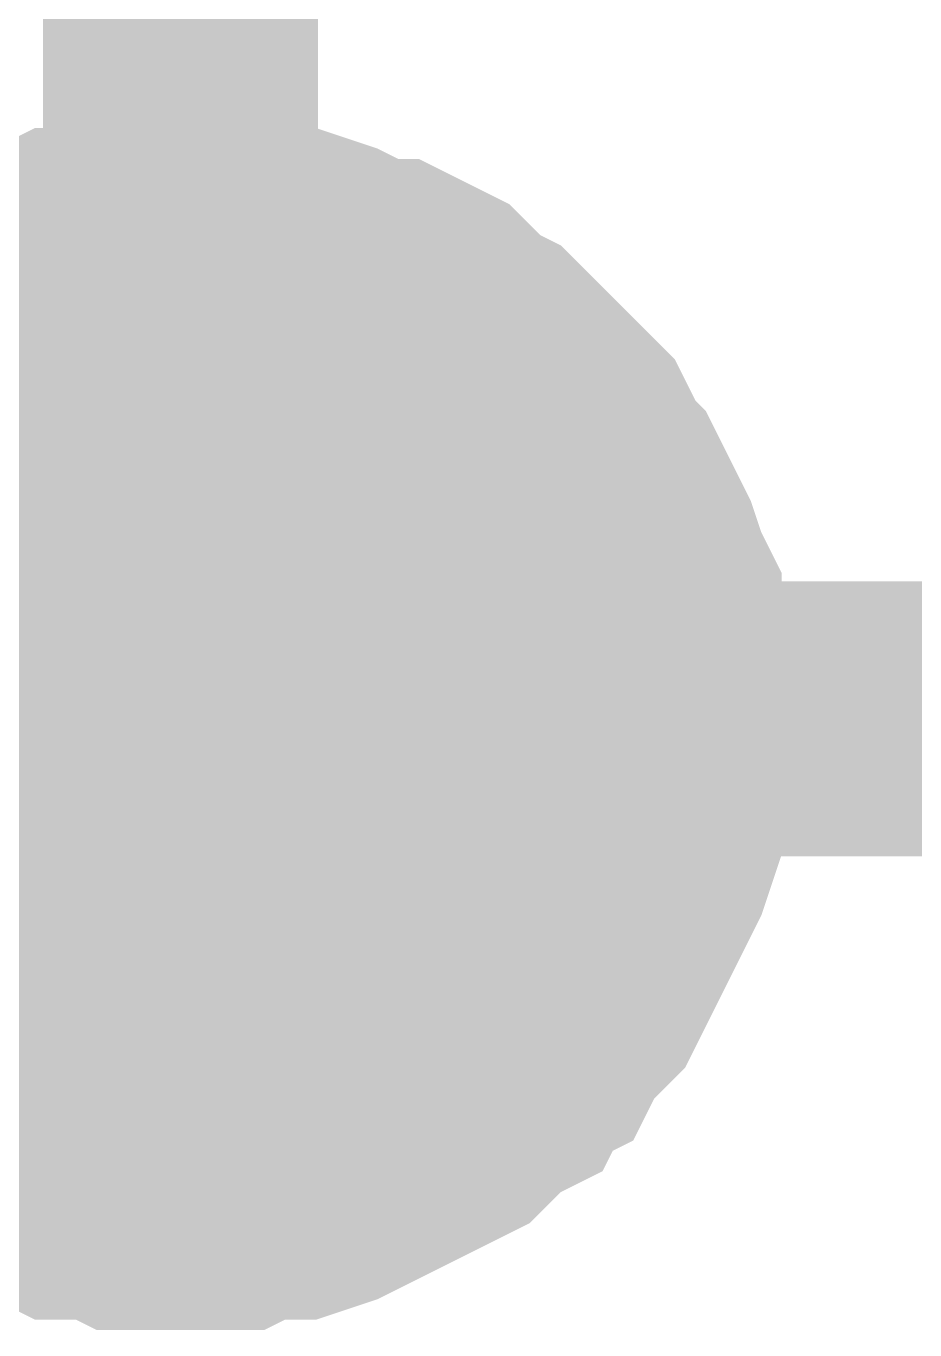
# Model space of a CAD drawing. Header units: inches. Extents: x 0 to 22.3, y 0 to 15.7.
# Drawn here: x 3.9934 to 4.0315, y 10.9735 to 11.0295 of the extents above; entities that cross this region are included whole.
import ezdxf

# ---------------------------------------------------------------- set-up
doc = ezdxf.new("R2010")
doc.units = ezdxf.units.IN
doc.header["$MEASUREMENT"] = 0
doc.layers.add('Sheet', color=255, linetype='Continuous')

msp = doc.modelspace()

# ---------------------------------------------------------------- linework, layer by layer
at = {"layer": 'Sheet'}
for points in [[(3.230423, 10.999724, 0.0118, 0.0118, 0), (4.000014, 10.999724, 0.0118, 0.0118, 0), (4.000014, 11.099617, 0.0118, 0.0118, 0)], [(3.987195, 11.015194, 0.0118, 0.0118, 0), (3.988079, 11.015636, 0.0118, 0.0118, 0), (3.988963, 11.016078, 0.0118, 0.0118, 0), (3.989847, 11.016962, 0.0118, 0.0118, 0), (3.990289, 11.017404, 0.0118, 0.0118, 0), (3.991173, 11.017846, 0.0118, 0.0118, 0), (3.992057, 11.017846, 0.0118, 0.0118, 0), (3.992941, 11.018288, 0.0118, 0.0118, 0), (3.994267, 11.01873, 0.0118, 0.0118, 0), (3.995151, 11.019172, 0.0118, 0.0118, 0), (3.996036, 11.019172, 0.0118, 0.0118, 0), (3.99692, 11.019172, 0.0118, 0.0118, 0), (3.997804, 11.019614, 0.0118, 0.0118, 0), (3.99913, 11.019614, 0.0118, 0.0118, 0), (4.000014, 11.019614, 0.0118, 0.0118, 0)], [(3.987195, 11.015194, 0.0118, 0.0118, 0), (3.988079, 11.015636, 0.0118, 0.0118, 0), (3.988963, 11.016078, 0.0118, 0.0118, 0), (3.989847, 11.016962, 0.0118, 0.0118, 0), (3.990289, 11.017404, 0.0118, 0.0118, 0), (3.991173, 11.017846, 0.0118, 0.0118, 0), (3.992057, 11.017846, 0.0118, 0.0118, 0), (3.992941, 11.018288, 0.0118, 0.0118, 0), (3.994267, 11.01873, 0.0118, 0.0118, 0), (3.995151, 11.019172, 0.0118, 0.0118, 0), (3.996036, 11.019172, 0.0118, 0.0118, 0), (3.99692, 11.019172, 0.0118, 0.0118, 0), (3.997804, 11.019614, 0.0118, 0.0118, 0), (3.99913, 11.019614, 0.0118, 0.0118, 0), (4.000014, 11.019614, 0.0118, 0.0118, 0)], [(3.987195, 11.015194, 0.0118, 0.0118, 0), (3.988079, 11.015636, 0.0118, 0.0118, 0), (3.988963, 11.016078, 0.0118, 0.0118, 0), (3.989847, 11.016962, 0.0118, 0.0118, 0), (3.990289, 11.017404, 0.0118, 0.0118, 0), (3.991173, 11.017846, 0.0118, 0.0118, 0), (3.992057, 11.017846, 0.0118, 0.0118, 0), (3.992941, 11.018288, 0.0118, 0.0118, 0), (3.994267, 11.01873, 0.0118, 0.0118, 0), (3.995151, 11.019172, 0.0118, 0.0118, 0), (3.996036, 11.019172, 0.0118, 0.0118, 0), (3.99692, 11.019172, 0.0118, 0.0118, 0), (3.997804, 11.019614, 0.0118, 0.0118, 0), (3.99913, 11.019614, 0.0118, 0.0118, 0), (4.000014, 11.019614, 0.0118, 0.0118, 0)], [(3.987195, 11.015194, 0.0118, 0.0118, 0), (3.988079, 11.015636, 0.0118, 0.0118, 0), (3.988963, 11.016078, 0.0118, 0.0118, 0), (3.989847, 11.016962, 0.0118, 0.0118, 0), (3.990289, 11.017404, 0.0118, 0.0118, 0), (3.991173, 11.017846, 0.0118, 0.0118, 0), (3.992057, 11.017846, 0.0118, 0.0118, 0), (3.992941, 11.018288, 0.0118, 0.0118, 0), (3.994267, 11.01873, 0.0118, 0.0118, 0), (3.995151, 11.019172, 0.0118, 0.0118, 0), (3.996036, 11.019172, 0.0118, 0.0118, 0), (3.99692, 11.019172, 0.0118, 0.0118, 0), (3.997804, 11.019614, 0.0118, 0.0118, 0), (3.99913, 11.019614, 0.0118, 0.0118, 0), (4.000014, 11.019614, 0.0118, 0.0118, 0)], [(4.000014, 11.019614, 0.0118, 0.0118, 0), (4.000014, 11.019614, 0.0118, 0.0118, 0)], [(4.000014, 11.019614, 0.0118, 0.0118, 0), (4.000898, 11.019614, 0.0118, 0.0118, 0), (4.002224, 11.019614, 0.0118, 0.0118, 0), (4.003108, 11.019172, 0.0118, 0.0118, 0), (4.003992, 11.019172, 0.0118, 0.0118, 0), (4.004876, 11.019172, 0.0118, 0.0118, 0), (4.006202, 11.01873, 0.0118, 0.0118, 0), (4.007087, 11.018288, 0.0118, 0.0118, 0), (4.007971, 11.017846, 0.0118, 0.0118, 0), (4.008855, 11.017846, 0.0118, 0.0118, 0), (4.009739, 11.017404, 0.0118, 0.0118, 0), (4.010623, 11.016962, 0.0118, 0.0118, 0), (4.011507, 11.016078, 0.0118, 0.0118, 0), (4.011949, 11.015636, 0.0118, 0.0118, 0), (4.012833, 11.015194, 0.0118, 0.0118, 0), (4.013717, 11.01431, 0.0118, 0.0118, 0), (4.014159, 11.013868, 0.0118, 0.0118, 0), (4.015043, 11.012984, 0.0118, 0.0118, 0), (4.015485, 11.012542, 0.0118, 0.0118, 0), (4.016369, 11.011658, 0.0118, 0.0118, 0), (4.016811, 11.010774, 0.0118, 0.0118, 0), (4.017253, 11.00989, 0.0118, 0.0118, 0), (4.017695, 11.009448, 0.0118, 0.0118, 0), (4.018137, 11.008564, 0.0118, 0.0118, 0), (4.01858, 11.00768, 0.0118, 0.0118, 0), (4.019022, 11.006796, 0.0118, 0.0118, 0), (4.019464, 11.00547, 0.0118, 0.0118, 0), (4.019906, 11.004586, 0.0118, 0.0118, 0), (4.019906, 11.003702, 0.0118, 0.0118, 0), (4.019906, 11.002818, 0.0118, 0.0118, 0), (4.020348, 11.001934, 0.0118, 0.0118, 0), (4.020348, 11.000608, 0.0118, 0.0118, 0), (4.020348, 10.999724, 0.0118, 0.0118, 0)], [(4.000014, 11.019614, 0.0118, 0.0118, 0), (4.000014, 11.019614, 0.0118, 0.0118, 0)], [(4.000014, 11.019614, 0.0118, 0.0118, 0), (4.000898, 11.019614, 0.0118, 0.0118, 0), (4.002224, 11.019614, 0.0118, 0.0118, 0), (4.003108, 11.019172, 0.0118, 0.0118, 0), (4.003992, 11.019172, 0.0118, 0.0118, 0), (4.004876, 11.019172, 0.0118, 0.0118, 0), (4.006202, 11.01873, 0.0118, 0.0118, 0), (4.007087, 11.018288, 0.0118, 0.0118, 0), (4.007971, 11.017846, 0.0118, 0.0118, 0), (4.008855, 11.017846, 0.0118, 0.0118, 0), (4.009739, 11.017404, 0.0118, 0.0118, 0), (4.010623, 11.016962, 0.0118, 0.0118, 0), (4.011507, 11.016078, 0.0118, 0.0118, 0), (4.011949, 11.015636, 0.0118, 0.0118, 0), (4.012833, 11.015194, 0.0118, 0.0118, 0), (4.013717, 11.01431, 0.0118, 0.0118, 0), (4.014159, 11.013868, 0.0118, 0.0118, 0), (4.015043, 11.012984, 0.0118, 0.0118, 0), (4.015485, 11.012542, 0.0118, 0.0118, 0), (4.016369, 11.011658, 0.0118, 0.0118, 0), (4.016811, 11.010774, 0.0118, 0.0118, 0), (4.017253, 11.00989, 0.0118, 0.0118, 0), (4.017695, 11.009448, 0.0118, 0.0118, 0), (4.018137, 11.008564, 0.0118, 0.0118, 0), (4.01858, 11.00768, 0.0118, 0.0118, 0), (4.019022, 11.006796, 0.0118, 0.0118, 0), (4.019464, 11.00547, 0.0118, 0.0118, 0), (4.019906, 11.004586, 0.0118, 0.0118, 0), (4.019906, 11.003702, 0.0118, 0.0118, 0), (4.019906, 11.002818, 0.0118, 0.0118, 0), (4.020348, 11.001934, 0.0118, 0.0118, 0), (4.020348, 11.000608, 0.0118, 0.0118, 0), (4.020348, 10.999724, 0.0118, 0.0118, 0)], [(4.000014, 11.019614, 0.0118, 0.0118, 0), (4.000014, 11.019614, 0.0118, 0.0118, 0)], [(4.000014, 11.019614, 0.0118, 0.0118, 0), (4.000898, 11.019614, 0.0118, 0.0118, 0), (4.002224, 11.019614, 0.0118, 0.0118, 0), (4.003108, 11.019172, 0.0118, 0.0118, 0), (4.003992, 11.019172, 0.0118, 0.0118, 0), (4.004876, 11.019172, 0.0118, 0.0118, 0), (4.006202, 11.01873, 0.0118, 0.0118, 0), (4.007087, 11.018288, 0.0118, 0.0118, 0), (4.007971, 11.017846, 0.0118, 0.0118, 0), (4.008855, 11.017846, 0.0118, 0.0118, 0), (4.009739, 11.017404, 0.0118, 0.0118, 0), (4.010623, 11.016962, 0.0118, 0.0118, 0), (4.011507, 11.016078, 0.0118, 0.0118, 0), (4.011949, 11.015636, 0.0118, 0.0118, 0), (4.012833, 11.015194, 0.0118, 0.0118, 0), (4.013717, 11.01431, 0.0118, 0.0118, 0), (4.014159, 11.013868, 0.0118, 0.0118, 0), (4.015043, 11.012984, 0.0118, 0.0118, 0), (4.015485, 11.012542, 0.0118, 0.0118, 0), (4.016369, 11.011658, 0.0118, 0.0118, 0), (4.016811, 11.010774, 0.0118, 0.0118, 0), (4.017253, 11.00989, 0.0118, 0.0118, 0), (4.017695, 11.009448, 0.0118, 0.0118, 0), (4.018137, 11.008564, 0.0118, 0.0118, 0), (4.01858, 11.00768, 0.0118, 0.0118, 0), (4.019022, 11.006796, 0.0118, 0.0118, 0), (4.019464, 11.00547, 0.0118, 0.0118, 0), (4.019906, 11.004586, 0.0118, 0.0118, 0), (4.019906, 11.003702, 0.0118, 0.0118, 0), (4.019906, 11.002818, 0.0118, 0.0118, 0), (4.020348, 11.001934, 0.0118, 0.0118, 0), (4.020348, 11.000608, 0.0118, 0.0118, 0), (4.020348, 10.999724, 0.0118, 0.0118, 0)], [(4.000014, 11.019614, 0.0118, 0.0118, 0), (4.000014, 11.019614, 0.0118, 0.0118, 0)], [(4.000014, 11.019614, 0.0118, 0.0118, 0), (4.000898, 11.019614, 0.0118, 0.0118, 0), (4.002224, 11.019614, 0.0118, 0.0118, 0), (4.003108, 11.019172, 0.0118, 0.0118, 0), (4.003992, 11.019172, 0.0118, 0.0118, 0), (4.004876, 11.019172, 0.0118, 0.0118, 0), (4.006202, 11.01873, 0.0118, 0.0118, 0), (4.007087, 11.018288, 0.0118, 0.0118, 0), (4.007971, 11.017846, 0.0118, 0.0118, 0), (4.008855, 11.017846, 0.0118, 0.0118, 0), (4.009739, 11.017404, 0.0118, 0.0118, 0), (4.010623, 11.016962, 0.0118, 0.0118, 0), (4.011507, 11.016078, 0.0118, 0.0118, 0), (4.011949, 11.015636, 0.0118, 0.0118, 0), (4.012833, 11.015194, 0.0118, 0.0118, 0), (4.013717, 11.01431, 0.0118, 0.0118, 0), (4.014159, 11.013868, 0.0118, 0.0118, 0), (4.015043, 11.012984, 0.0118, 0.0118, 0), (4.015485, 11.012542, 0.0118, 0.0118, 0), (4.016369, 11.011658, 0.0118, 0.0118, 0), (4.016811, 11.010774, 0.0118, 0.0118, 0), (4.017253, 11.00989, 0.0118, 0.0118, 0), (4.017695, 11.009448, 0.0118, 0.0118, 0), (4.018137, 11.008564, 0.0118, 0.0118, 0), (4.01858, 11.00768, 0.0118, 0.0118, 0), (4.019022, 11.006796, 0.0118, 0.0118, 0), (4.019464, 11.00547, 0.0118, 0.0118, 0), (4.019906, 11.004586, 0.0118, 0.0118, 0), (4.019906, 11.003702, 0.0118, 0.0118, 0), (4.019906, 11.002818, 0.0118, 0.0118, 0), (4.020348, 11.001934, 0.0118, 0.0118, 0), (4.020348, 11.000608, 0.0118, 0.0118, 0), (4.020348, 10.999724, 0.0118, 0.0118, 0)], [(3.991173, 11.017846, 0.0039, 0.0039, 0), (3.992057, 11.017846, 0.0039, 0.0039, 0), (3.992941, 11.018288, 0.0039, 0.0039, 0), (3.994267, 11.01873, 0.0039, 0.0039, 0), (3.995151, 11.019172, 0.0039, 0.0039, 0), (3.996036, 11.019172, 0.0039, 0.0039, 0), (3.99692, 11.019172, 0.0039, 0.0039, 0), (3.997804, 11.019614, 0.0039, 0.0039, 0), (3.99913, 11.019614, 0.0039, 0.0039, 0), (4.000014, 11.019614, 0.0039, 0.0039, 0)], [(3.991173, 11.017846, 0.0039, 0.0039, 0), (3.992057, 11.017846, 0.0039, 0.0039, 0), (3.992941, 11.018288, 0.0039, 0.0039, 0), (3.994267, 11.01873, 0.0039, 0.0039, 0), (3.995151, 11.019172, 0.0039, 0.0039, 0), (3.996036, 11.019172, 0.0039, 0.0039, 0), (3.99692, 11.019172, 0.0039, 0.0039, 0), (3.997804, 11.019614, 0.0039, 0.0039, 0), (3.99913, 11.019614, 0.0039, 0.0039, 0), (4.000014, 11.019614, 0.0039, 0.0039, 0)], [(3.991173, 11.017846, 0.0039, 0.0039, 0), (3.992057, 11.017846, 0.0039, 0.0039, 0), (3.992941, 11.018288, 0.0039, 0.0039, 0), (3.994267, 11.01873, 0.0039, 0.0039, 0), (3.995151, 11.019172, 0.0039, 0.0039, 0), (3.996036, 11.019172, 0.0039, 0.0039, 0), (3.99692, 11.019172, 0.0039, 0.0039, 0), (3.997804, 11.019614, 0.0039, 0.0039, 0), (3.99913, 11.019614, 0.0039, 0.0039, 0), (4.000014, 11.019614, 0.0039, 0.0039, 0)], [(3.991173, 11.017846, 0.0039, 0.0039, 0), (3.992057, 11.017846, 0.0039, 0.0039, 0), (3.992941, 11.018288, 0.0039, 0.0039, 0), (3.994267, 11.01873, 0.0039, 0.0039, 0), (3.995151, 11.019172, 0.0039, 0.0039, 0), (3.996036, 11.019172, 0.0039, 0.0039, 0), (3.99692, 11.019172, 0.0039, 0.0039, 0), (3.997804, 11.019614, 0.0039, 0.0039, 0), (3.99913, 11.019614, 0.0039, 0.0039, 0), (4.000014, 11.019614, 0.0039, 0.0039, 0)], [(4.000014, 11.019614, 0.0039, 0.0039, 0), (4.000014, 11.019614, 0.0039, 0.0039, 0)], [(4.000014, 11.019614, 0.0039, 0.0039, 0), (4.000898, 11.019614, 0.0039, 0.0039, 0), (4.002224, 11.019614, 0.0039, 0.0039, 0), (4.003108, 11.019172, 0.0039, 0.0039, 0), (4.003992, 11.019172, 0.0039, 0.0039, 0), (4.004876, 11.019172, 0.0039, 0.0039, 0), (4.006202, 11.01873, 0.0039, 0.0039, 0), (4.007087, 11.018288, 0.0039, 0.0039, 0), (4.007971, 11.017846, 0.0039, 0.0039, 0), (4.008855, 11.017846, 0.0039, 0.0039, 0), (4.009739, 11.017404, 0.0039, 0.0039, 0), (4.010623, 11.016962, 0.0039, 0.0039, 0), (4.011507, 11.016078, 0.0039, 0.0039, 0), (4.011949, 11.015636, 0.0039, 0.0039, 0), (4.012833, 11.015194, 0.0039, 0.0039, 0), (4.013717, 11.01431, 0.0039, 0.0039, 0), (4.014159, 11.013868, 0.0039, 0.0039, 0), (4.015043, 11.012984, 0.0039, 0.0039, 0), (4.015485, 11.012542, 0.0039, 0.0039, 0), (4.016369, 11.011658, 0.0039, 0.0039, 0), (4.016811, 11.010774, 0.0039, 0.0039, 0), (4.017253, 11.00989, 0.0039, 0.0039, 0), (4.017695, 11.009448, 0.0039, 0.0039, 0), (4.018137, 11.008564, 0.0039, 0.0039, 0), (4.01858, 11.00768, 0.0039, 0.0039, 0), (4.019022, 11.006796, 0.0039, 0.0039, 0), (4.019464, 11.00547, 0.0039, 0.0039, 0), (4.019906, 11.004586, 0.0039, 0.0039, 0), (4.019906, 11.003702, 0.0039, 0.0039, 0), (4.019906, 11.002818, 0.0039, 0.0039, 0), (4.020348, 11.001934, 0.0039, 0.0039, 0), (4.020348, 11.000608, 0.0039, 0.0039, 0), (4.020348, 10.999724, 0.0039, 0.0039, 0)], [(4.000014, 11.019614, 0.0039, 0.0039, 0), (4.000014, 11.019614, 0.0039, 0.0039, 0)], [(4.000014, 11.019614, 0.0039, 0.0039, 0), (4.000898, 11.019614, 0.0039, 0.0039, 0), (4.002224, 11.019614, 0.0039, 0.0039, 0), (4.003108, 11.019172, 0.0039, 0.0039, 0), (4.003992, 11.019172, 0.0039, 0.0039, 0), (4.004876, 11.019172, 0.0039, 0.0039, 0), (4.006202, 11.01873, 0.0039, 0.0039, 0), (4.007087, 11.018288, 0.0039, 0.0039, 0), (4.007971, 11.017846, 0.0039, 0.0039, 0), (4.008855, 11.017846, 0.0039, 0.0039, 0), (4.009739, 11.017404, 0.0039, 0.0039, 0), (4.010623, 11.016962, 0.0039, 0.0039, 0), (4.011507, 11.016078, 0.0039, 0.0039, 0), (4.011949, 11.015636, 0.0039, 0.0039, 0), (4.012833, 11.015194, 0.0039, 0.0039, 0), (4.013717, 11.01431, 0.0039, 0.0039, 0), (4.014159, 11.013868, 0.0039, 0.0039, 0), (4.015043, 11.012984, 0.0039, 0.0039, 0), (4.015485, 11.012542, 0.0039, 0.0039, 0), (4.016369, 11.011658, 0.0039, 0.0039, 0), (4.016811, 11.010774, 0.0039, 0.0039, 0), (4.017253, 11.00989, 0.0039, 0.0039, 0), (4.017695, 11.009448, 0.0039, 0.0039, 0), (4.018137, 11.008564, 0.0039, 0.0039, 0), (4.01858, 11.00768, 0.0039, 0.0039, 0), (4.019022, 11.006796, 0.0039, 0.0039, 0), (4.019464, 11.00547, 0.0039, 0.0039, 0), (4.019906, 11.004586, 0.0039, 0.0039, 0), (4.019906, 11.003702, 0.0039, 0.0039, 0), (4.019906, 11.002818, 0.0039, 0.0039, 0), (4.020348, 11.001934, 0.0039, 0.0039, 0), (4.020348, 11.000608, 0.0039, 0.0039, 0), (4.020348, 10.999724, 0.0039, 0.0039, 0)], [(4.000014, 11.019614, 0.0039, 0.0039, 0), (4.000014, 11.019614, 0.0039, 0.0039, 0)], [(4.000014, 11.019614, 0.0039, 0.0039, 0), (4.000898, 11.019614, 0.0039, 0.0039, 0), (4.002224, 11.019614, 0.0039, 0.0039, 0), (4.003108, 11.019172, 0.0039, 0.0039, 0), (4.003992, 11.019172, 0.0039, 0.0039, 0), (4.004876, 11.019172, 0.0039, 0.0039, 0), (4.006202, 11.01873, 0.0039, 0.0039, 0), (4.007087, 11.018288, 0.0039, 0.0039, 0), (4.007971, 11.017846, 0.0039, 0.0039, 0), (4.008855, 11.017846, 0.0039, 0.0039, 0), (4.009739, 11.017404, 0.0039, 0.0039, 0), (4.010623, 11.016962, 0.0039, 0.0039, 0), (4.011507, 11.016078, 0.0039, 0.0039, 0), (4.011949, 11.015636, 0.0039, 0.0039, 0), (4.012833, 11.015194, 0.0039, 0.0039, 0), (4.013717, 11.01431, 0.0039, 0.0039, 0), (4.014159, 11.013868, 0.0039, 0.0039, 0), (4.015043, 11.012984, 0.0039, 0.0039, 0), (4.015485, 11.012542, 0.0039, 0.0039, 0), (4.016369, 11.011658, 0.0039, 0.0039, 0), (4.016811, 11.010774, 0.0039, 0.0039, 0), (4.017253, 11.00989, 0.0039, 0.0039, 0), (4.017695, 11.009448, 0.0039, 0.0039, 0), (4.018137, 11.008564, 0.0039, 0.0039, 0), (4.01858, 11.00768, 0.0039, 0.0039, 0), (4.019022, 11.006796, 0.0039, 0.0039, 0), (4.019464, 11.00547, 0.0039, 0.0039, 0), (4.019906, 11.004586, 0.0039, 0.0039, 0), (4.019906, 11.003702, 0.0039, 0.0039, 0), (4.019906, 11.002818, 0.0039, 0.0039, 0), (4.020348, 11.001934, 0.0039, 0.0039, 0), (4.020348, 11.000608, 0.0039, 0.0039, 0), (4.020348, 10.999724, 0.0039, 0.0039, 0)], [(4.000014, 11.019614, 0.0039, 0.0039, 0), (4.000014, 11.019614, 0.0039, 0.0039, 0)], [(4.000014, 11.019614, 0.0039, 0.0039, 0), (4.000898, 11.019614, 0.0039, 0.0039, 0), (4.002224, 11.019614, 0.0039, 0.0039, 0), (4.003108, 11.019172, 0.0039, 0.0039, 0), (4.003992, 11.019172, 0.0039, 0.0039, 0), (4.004876, 11.019172, 0.0039, 0.0039, 0), (4.006202, 11.01873, 0.0039, 0.0039, 0), (4.007087, 11.018288, 0.0039, 0.0039, 0), (4.007971, 11.017846, 0.0039, 0.0039, 0), (4.008855, 11.017846, 0.0039, 0.0039, 0), (4.009739, 11.017404, 0.0039, 0.0039, 0), (4.010623, 11.016962, 0.0039, 0.0039, 0), (4.011507, 11.016078, 0.0039, 0.0039, 0), (4.011949, 11.015636, 0.0039, 0.0039, 0), (4.012833, 11.015194, 0.0039, 0.0039, 0), (4.013717, 11.01431, 0.0039, 0.0039, 0), (4.014159, 11.013868, 0.0039, 0.0039, 0), (4.015043, 11.012984, 0.0039, 0.0039, 0), (4.015485, 11.012542, 0.0039, 0.0039, 0), (4.016369, 11.011658, 0.0039, 0.0039, 0), (4.016811, 11.010774, 0.0039, 0.0039, 0), (4.017253, 11.00989, 0.0039, 0.0039, 0), (4.017695, 11.009448, 0.0039, 0.0039, 0), (4.018137, 11.008564, 0.0039, 0.0039, 0), (4.01858, 11.00768, 0.0039, 0.0039, 0), (4.019022, 11.006796, 0.0039, 0.0039, 0), (4.019464, 11.00547, 0.0039, 0.0039, 0), (4.019906, 11.004586, 0.0039, 0.0039, 0), (4.019906, 11.003702, 0.0039, 0.0039, 0), (4.019906, 11.002818, 0.0039, 0.0039, 0), (4.020348, 11.001934, 0.0039, 0.0039, 0), (4.020348, 11.000608, 0.0039, 0.0039, 0), (4.020348, 10.999724, 0.0039, 0.0039, 0)], [(4.020348, 10.999724, 0.0118, 0.0118, 0), (4.020348, 10.99884, 0.0118, 0.0118, 0), (4.020348, 10.997514, 0.0118, 0.0118, 0), (4.019906, 10.99663, 0.0118, 0.0118, 0), (4.019906, 10.995746, 0.0118, 0.0118, 0), (4.019906, 10.994862, 0.0118, 0.0118, 0), (4.019464, 10.993536, 0.0118, 0.0118, 0), (4.019022, 10.992652, 0.0118, 0.0118, 0), (4.01858, 10.991768, 0.0118, 0.0118, 0), (4.018137, 10.990884, 0.0118, 0.0118, 0), (4.017695, 10.99, 0.0118, 0.0118, 0), (4.017253, 10.989116, 0.0118, 0.0118, 0), (4.016811, 10.988232, 0.0118, 0.0118, 0), (4.016369, 10.98779, 0.0118, 0.0118, 0), (4.015485, 10.986906, 0.0118, 0.0118, 0), (4.015043, 10.986022, 0.0118, 0.0118, 0), (4.014159, 10.98558, 0.0118, 0.0118, 0), (4.013717, 10.984696, 0.0118, 0.0118, 0), (4.012833, 10.984254, 0.0118, 0.0118, 0), (4.011949, 10.98337, 0.0118, 0.0118, 0), (4.011507, 10.982928, 0.0118, 0.0118, 0), (4.010623, 10.982486, 0.0118, 0.0118, 0), (4.009739, 10.982044, 0.0118, 0.0118, 0), (4.008855, 10.981602, 0.0118, 0.0118, 0), (4.007971, 10.98116, 0.0118, 0.0118, 0), (4.007087, 10.980718, 0.0118, 0.0118, 0), (4.006202, 10.980276, 0.0118, 0.0118, 0), (4.004876, 10.979834, 0.0118, 0.0118, 0), (4.003992, 10.979834, 0.0118, 0.0118, 0), (4.003108, 10.979834, 0.0118, 0.0118, 0), (4.002224, 10.979392, 0.0118, 0.0118, 0), (4.000898, 10.979392, 0.0118, 0.0118, 0), (4.000014, 10.979392, 0.0118, 0.0118, 0)], [(4.000014, 10.999724, 0.0118, 0.0118, 0), (4.170199, 10.999724, 0.0118, 0.0118, 0)], [(4.020348, 10.999724, 0.0118, 0.0118, 0), (4.020348, 10.99884, 0.0118, 0.0118, 0), (4.020348, 10.997514, 0.0118, 0.0118, 0), (4.019906, 10.99663, 0.0118, 0.0118, 0), (4.019906, 10.995746, 0.0118, 0.0118, 0), (4.019906, 10.994862, 0.0118, 0.0118, 0), (4.019464, 10.993536, 0.0118, 0.0118, 0), (4.019022, 10.992652, 0.0118, 0.0118, 0), (4.01858, 10.991768, 0.0118, 0.0118, 0), (4.018137, 10.990884, 0.0118, 0.0118, 0), (4.017695, 10.99, 0.0118, 0.0118, 0), (4.017253, 10.989116, 0.0118, 0.0118, 0), (4.016811, 10.988232, 0.0118, 0.0118, 0), (4.016369, 10.98779, 0.0118, 0.0118, 0), (4.015485, 10.986906, 0.0118, 0.0118, 0), (4.015043, 10.986022, 0.0118, 0.0118, 0), (4.014159, 10.98558, 0.0118, 0.0118, 0), (4.013717, 10.984696, 0.0118, 0.0118, 0), (4.012833, 10.984254, 0.0118, 0.0118, 0), (4.011949, 10.98337, 0.0118, 0.0118, 0), (4.011507, 10.982928, 0.0118, 0.0118, 0), (4.010623, 10.982486, 0.0118, 0.0118, 0), (4.009739, 10.982044, 0.0118, 0.0118, 0), (4.008855, 10.981602, 0.0118, 0.0118, 0), (4.007971, 10.98116, 0.0118, 0.0118, 0), (4.007087, 10.980718, 0.0118, 0.0118, 0), (4.006202, 10.980276, 0.0118, 0.0118, 0), (4.004876, 10.979834, 0.0118, 0.0118, 0), (4.003992, 10.979834, 0.0118, 0.0118, 0), (4.003108, 10.979834, 0.0118, 0.0118, 0), (4.002224, 10.979392, 0.0118, 0.0118, 0), (4.000898, 10.979392, 0.0118, 0.0118, 0), (4.000014, 10.979392, 0.0118, 0.0118, 0)], [(4.020348, 10.999724, 0.0118, 0.0118, 0), (4.020348, 10.99884, 0.0118, 0.0118, 0), (4.020348, 10.997514, 0.0118, 0.0118, 0), (4.019906, 10.99663, 0.0118, 0.0118, 0), (4.019906, 10.995746, 0.0118, 0.0118, 0), (4.019906, 10.994862, 0.0118, 0.0118, 0), (4.019464, 10.993536, 0.0118, 0.0118, 0), (4.019022, 10.992652, 0.0118, 0.0118, 0), (4.01858, 10.991768, 0.0118, 0.0118, 0), (4.018137, 10.990884, 0.0118, 0.0118, 0), (4.017695, 10.99, 0.0118, 0.0118, 0), (4.017253, 10.989116, 0.0118, 0.0118, 0), (4.016811, 10.988232, 0.0118, 0.0118, 0), (4.016369, 10.98779, 0.0118, 0.0118, 0), (4.015485, 10.986906, 0.0118, 0.0118, 0), (4.015043, 10.986022, 0.0118, 0.0118, 0), (4.014159, 10.98558, 0.0118, 0.0118, 0), (4.013717, 10.984696, 0.0118, 0.0118, 0), (4.012833, 10.984254, 0.0118, 0.0118, 0), (4.011949, 10.98337, 0.0118, 0.0118, 0), (4.011507, 10.982928, 0.0118, 0.0118, 0), (4.010623, 10.982486, 0.0118, 0.0118, 0), (4.009739, 10.982044, 0.0118, 0.0118, 0), (4.008855, 10.981602, 0.0118, 0.0118, 0), (4.007971, 10.98116, 0.0118, 0.0118, 0), (4.007087, 10.980718, 0.0118, 0.0118, 0), (4.006202, 10.980276, 0.0118, 0.0118, 0), (4.004876, 10.979834, 0.0118, 0.0118, 0), (4.003992, 10.979834, 0.0118, 0.0118, 0), (4.003108, 10.979834, 0.0118, 0.0118, 0), (4.002224, 10.979392, 0.0118, 0.0118, 0), (4.000898, 10.979392, 0.0118, 0.0118, 0), (4.000014, 10.979392, 0.0118, 0.0118, 0)], [(4.020348, 10.999724, 0.0118, 0.0118, 0), (4.020348, 10.99884, 0.0118, 0.0118, 0), (4.020348, 10.997514, 0.0118, 0.0118, 0), (4.019906, 10.99663, 0.0118, 0.0118, 0), (4.019906, 10.995746, 0.0118, 0.0118, 0), (4.019906, 10.994862, 0.0118, 0.0118, 0), (4.019464, 10.993536, 0.0118, 0.0118, 0), (4.019022, 10.992652, 0.0118, 0.0118, 0), (4.01858, 10.991768, 0.0118, 0.0118, 0), (4.018137, 10.990884, 0.0118, 0.0118, 0), (4.017695, 10.99, 0.0118, 0.0118, 0), (4.017253, 10.989116, 0.0118, 0.0118, 0), (4.016811, 10.988232, 0.0118, 0.0118, 0), (4.016369, 10.98779, 0.0118, 0.0118, 0), (4.015485, 10.986906, 0.0118, 0.0118, 0), (4.015043, 10.986022, 0.0118, 0.0118, 0), (4.014159, 10.98558, 0.0118, 0.0118, 0), (4.013717, 10.984696, 0.0118, 0.0118, 0), (4.012833, 10.984254, 0.0118, 0.0118, 0), (4.011949, 10.98337, 0.0118, 0.0118, 0), (4.011507, 10.982928, 0.0118, 0.0118, 0), (4.010623, 10.982486, 0.0118, 0.0118, 0), (4.009739, 10.982044, 0.0118, 0.0118, 0), (4.008855, 10.981602, 0.0118, 0.0118, 0), (4.007971, 10.98116, 0.0118, 0.0118, 0), (4.007087, 10.980718, 0.0118, 0.0118, 0), (4.006202, 10.980276, 0.0118, 0.0118, 0), (4.004876, 10.979834, 0.0118, 0.0118, 0), (4.003992, 10.979834, 0.0118, 0.0118, 0), (4.003108, 10.979834, 0.0118, 0.0118, 0), (4.002224, 10.979392, 0.0118, 0.0118, 0), (4.000898, 10.979392, 0.0118, 0.0118, 0), (4.000014, 10.979392, 0.0118, 0.0118, 0)], [(4.020348, 10.999724, 0.0118, 0.0118, 0), (4.020348, 10.999724, 0.0118, 0.0118, 0), (4.020348, 10.999724, 0.0118, 0.0118, 0), (4.020348, 10.999724, 0.0118, 0.0118, 0), (4.020348, 10.999724, 0.0118, 0.0118, 0), (4.020348, 10.999724, 0.0118, 0.0118, 0), (4.020348, 10.999724, 0.0118, 0.0118, 0), (4.020348, 10.999724, 0.0118, 0.0118, 0), (4.020348, 10.999724, 0.0118, 0.0118, 0), (4.020348, 10.999724, 0.0118, 0.0118, 0), (4.020348, 10.999724, 0.0118, 0.0118, 0), (4.020348, 10.999724, 0.0118, 0.0118, 0), (4.020348, 10.999724, 0.0118, 0.0118, 0), (4.020348, 10.999724, 0.0118, 0.0118, 0), (4.020348, 10.999724, 0.0118, 0.0118, 0), (4.020348, 10.999724, 0.0118, 0.0118, 0), (4.020348, 10.999724, 0.0118, 0.0118, 0), (4.020348, 10.999724, 0.0118, 0.0118, 0), (4.020348, 10.999724, 0.0118, 0.0118, 0), (4.020348, 10.999724, 0.0118, 0.0118, 0), (4.020348, 10.999724, 0.0118, 0.0118, 0), (4.020348, 10.999724, 0.0118, 0.0118, 0), (4.020348, 10.999724, 0.0118, 0.0118, 0), (4.020348, 10.999724, 0.0118, 0.0118, 0), (4.020348, 10.999724, 0.0118, 0.0118, 0), (4.020348, 10.999724, 0.0118, 0.0118, 0), (4.020348, 10.999724, 0.0118, 0.0118, 0), (4.020348, 10.999724, 0.0118, 0.0118, 0), (4.020348, 10.999724, 0.0118, 0.0118, 0), (4.020348, 10.999724, 0.0118, 0.0118, 0), (4.020348, 10.999724, 0.0118, 0.0118, 0), (4.020348, 10.999724, 0.0118, 0.0118, 0), (4.020348, 10.999724, 0.0118, 0.0118, 0)], [(4.020348, 10.999724, 0.0118, 0.0118, 0), (4.020348, 10.999724, 0.0118, 0.0118, 0)], [(4.020348, 10.999724, 0.0118, 0.0118, 0), (4.020348, 10.999724, 0.0118, 0.0118, 0), (4.020348, 10.999724, 0.0118, 0.0118, 0), (4.020348, 10.999724, 0.0118, 0.0118, 0), (4.020348, 10.999724, 0.0118, 0.0118, 0), (4.020348, 10.999724, 0.0118, 0.0118, 0), (4.020348, 10.999724, 0.0118, 0.0118, 0), (4.020348, 10.999724, 0.0118, 0.0118, 0), (4.020348, 10.999724, 0.0118, 0.0118, 0), (4.020348, 10.999724, 0.0118, 0.0118, 0), (4.020348, 10.999724, 0.0118, 0.0118, 0), (4.020348, 10.999724, 0.0118, 0.0118, 0), (4.020348, 10.999724, 0.0118, 0.0118, 0), (4.020348, 10.999724, 0.0118, 0.0118, 0), (4.020348, 10.999724, 0.0118, 0.0118, 0), (4.020348, 10.999724, 0.0118, 0.0118, 0), (4.020348, 10.999724, 0.0118, 0.0118, 0), (4.020348, 10.999724, 0.0118, 0.0118, 0), (4.020348, 10.999724, 0.0118, 0.0118, 0), (4.020348, 10.999724, 0.0118, 0.0118, 0), (4.020348, 10.999724, 0.0118, 0.0118, 0), (4.020348, 10.999724, 0.0118, 0.0118, 0), (4.020348, 10.999724, 0.0118, 0.0118, 0), (4.020348, 10.999724, 0.0118, 0.0118, 0), (4.020348, 10.999724, 0.0118, 0.0118, 0), (4.020348, 10.999724, 0.0118, 0.0118, 0), (4.020348, 10.999724, 0.0118, 0.0118, 0), (4.020348, 10.999724, 0.0118, 0.0118, 0), (4.020348, 10.999724, 0.0118, 0.0118, 0), (4.020348, 10.999724, 0.0118, 0.0118, 0), (4.020348, 10.999724, 0.0118, 0.0118, 0), (4.020348, 10.999724, 0.0118, 0.0118, 0), (4.020348, 10.999724, 0.0118, 0.0118, 0)], [(4.020348, 10.999724, 0.0118, 0.0118, 0), (4.020348, 10.999724, 0.0118, 0.0118, 0)], [(4.020348, 10.999724, 0.0118, 0.0118, 0), (4.020348, 10.999724, 0.0118, 0.0118, 0), (4.020348, 10.999724, 0.0118, 0.0118, 0), (4.020348, 10.999724, 0.0118, 0.0118, 0), (4.020348, 10.999724, 0.0118, 0.0118, 0), (4.020348, 10.999724, 0.0118, 0.0118, 0), (4.020348, 10.999724, 0.0118, 0.0118, 0), (4.020348, 10.999724, 0.0118, 0.0118, 0), (4.020348, 10.999724, 0.0118, 0.0118, 0), (4.020348, 10.999724, 0.0118, 0.0118, 0), (4.020348, 10.999724, 0.0118, 0.0118, 0), (4.020348, 10.999724, 0.0118, 0.0118, 0), (4.020348, 10.999724, 0.0118, 0.0118, 0), (4.020348, 10.999724, 0.0118, 0.0118, 0), (4.020348, 10.999724, 0.0118, 0.0118, 0), (4.020348, 10.999724, 0.0118, 0.0118, 0), (4.020348, 10.999724, 0.0118, 0.0118, 0), (4.020348, 10.999724, 0.0118, 0.0118, 0), (4.020348, 10.999724, 0.0118, 0.0118, 0), (4.020348, 10.999724, 0.0118, 0.0118, 0), (4.020348, 10.999724, 0.0118, 0.0118, 0), (4.020348, 10.999724, 0.0118, 0.0118, 0), (4.020348, 10.999724, 0.0118, 0.0118, 0), (4.020348, 10.999724, 0.0118, 0.0118, 0), (4.020348, 10.999724, 0.0118, 0.0118, 0), (4.020348, 10.999724, 0.0118, 0.0118, 0), (4.020348, 10.999724, 0.0118, 0.0118, 0), (4.020348, 10.999724, 0.0118, 0.0118, 0), (4.020348, 10.999724, 0.0118, 0.0118, 0), (4.020348, 10.999724, 0.0118, 0.0118, 0), (4.020348, 10.999724, 0.0118, 0.0118, 0), (4.020348, 10.999724, 0.0118, 0.0118, 0), (4.020348, 10.999724, 0.0118, 0.0118, 0)], [(4.020348, 10.999724, 0.0118, 0.0118, 0), (4.020348, 10.999724, 0.0118, 0.0118, 0)], [(4.020348, 10.999724, 0.0118, 0.0118, 0), (4.020348, 10.999724, 0.0118, 0.0118, 0), (4.020348, 10.999724, 0.0118, 0.0118, 0), (4.020348, 10.999724, 0.0118, 0.0118, 0), (4.020348, 10.999724, 0.0118, 0.0118, 0), (4.020348, 10.999724, 0.0118, 0.0118, 0), (4.020348, 10.999724, 0.0118, 0.0118, 0), (4.020348, 10.999724, 0.0118, 0.0118, 0), (4.020348, 10.999724, 0.0118, 0.0118, 0), (4.020348, 10.999724, 0.0118, 0.0118, 0), (4.020348, 10.999724, 0.0118, 0.0118, 0), (4.020348, 10.999724, 0.0118, 0.0118, 0), (4.020348, 10.999724, 0.0118, 0.0118, 0), (4.020348, 10.999724, 0.0118, 0.0118, 0), (4.020348, 10.999724, 0.0118, 0.0118, 0), (4.020348, 10.999724, 0.0118, 0.0118, 0), (4.020348, 10.999724, 0.0118, 0.0118, 0), (4.020348, 10.999724, 0.0118, 0.0118, 0), (4.020348, 10.999724, 0.0118, 0.0118, 0), (4.020348, 10.999724, 0.0118, 0.0118, 0), (4.020348, 10.999724, 0.0118, 0.0118, 0), (4.020348, 10.999724, 0.0118, 0.0118, 0), (4.020348, 10.999724, 0.0118, 0.0118, 0), (4.020348, 10.999724, 0.0118, 0.0118, 0), (4.020348, 10.999724, 0.0118, 0.0118, 0), (4.020348, 10.999724, 0.0118, 0.0118, 0), (4.020348, 10.999724, 0.0118, 0.0118, 0), (4.020348, 10.999724, 0.0118, 0.0118, 0), (4.020348, 10.999724, 0.0118, 0.0118, 0), (4.020348, 10.999724, 0.0118, 0.0118, 0), (4.020348, 10.999724, 0.0118, 0.0118, 0), (4.020348, 10.999724, 0.0118, 0.0118, 0), (4.020348, 10.999724, 0.0118, 0.0118, 0)], [(4.020348, 10.999724, 0.0118, 0.0118, 0), (4.020348, 10.999724, 0.0118, 0.0118, 0)], [(4.020348, 10.999724, 0.0039, 0.0039, 0), (4.020348, 10.99884, 0.0039, 0.0039, 0), (4.020348, 10.997514, 0.0039, 0.0039, 0), (4.019906, 10.99663, 0.0039, 0.0039, 0), (4.019906, 10.995746, 0.0039, 0.0039, 0), (4.019906, 10.994862, 0.0039, 0.0039, 0), (4.019464, 10.993536, 0.0039, 0.0039, 0), (4.019022, 10.992652, 0.0039, 0.0039, 0), (4.01858, 10.991768, 0.0039, 0.0039, 0), (4.018137, 10.990884, 0.0039, 0.0039, 0), (4.017695, 10.99, 0.0039, 0.0039, 0), (4.017253, 10.989116, 0.0039, 0.0039, 0), (4.016811, 10.988232, 0.0039, 0.0039, 0), (4.016369, 10.98779, 0.0039, 0.0039, 0), (4.015485, 10.986906, 0.0039, 0.0039, 0), (4.015043, 10.986022, 0.0039, 0.0039, 0), (4.014159, 10.98558, 0.0039, 0.0039, 0), (4.013717, 10.984696, 0.0039, 0.0039, 0), (4.012833, 10.984254, 0.0039, 0.0039, 0), (4.011949, 10.98337, 0.0039, 0.0039, 0), (4.011507, 10.982928, 0.0039, 0.0039, 0), (4.010623, 10.982486, 0.0039, 0.0039, 0), (4.009739, 10.982044, 0.0039, 0.0039, 0), (4.008855, 10.981602, 0.0039, 0.0039, 0), (4.007971, 10.98116, 0.0039, 0.0039, 0), (4.007087, 10.980718, 0.0039, 0.0039, 0), (4.006202, 10.980276, 0.0039, 0.0039, 0), (4.004876, 10.979834, 0.0039, 0.0039, 0), (4.003992, 10.979834, 0.0039, 0.0039, 0), (4.003108, 10.979834, 0.0039, 0.0039, 0), (4.002224, 10.979392, 0.0039, 0.0039, 0), (4.000898, 10.979392, 0.0039, 0.0039, 0), (4.000014, 10.979392, 0.0039, 0.0039, 0)], [(4.020348, 10.999724, 0.0039, 0.0039, 0), (4.020348, 10.99884, 0.0039, 0.0039, 0), (4.020348, 10.997514, 0.0039, 0.0039, 0), (4.019906, 10.99663, 0.0039, 0.0039, 0), (4.019906, 10.995746, 0.0039, 0.0039, 0), (4.019906, 10.994862, 0.0039, 0.0039, 0), (4.019464, 10.993536, 0.0039, 0.0039, 0), (4.019022, 10.992652, 0.0039, 0.0039, 0), (4.01858, 10.991768, 0.0039, 0.0039, 0), (4.018137, 10.990884, 0.0039, 0.0039, 0), (4.017695, 10.99, 0.0039, 0.0039, 0), (4.017253, 10.989116, 0.0039, 0.0039, 0), (4.016811, 10.988232, 0.0039, 0.0039, 0), (4.016369, 10.98779, 0.0039, 0.0039, 0), (4.015485, 10.986906, 0.0039, 0.0039, 0), (4.015043, 10.986022, 0.0039, 0.0039, 0), (4.014159, 10.98558, 0.0039, 0.0039, 0), (4.013717, 10.984696, 0.0039, 0.0039, 0), (4.012833, 10.984254, 0.0039, 0.0039, 0), (4.011949, 10.98337, 0.0039, 0.0039, 0), (4.011507, 10.982928, 0.0039, 0.0039, 0), (4.010623, 10.982486, 0.0039, 0.0039, 0), (4.009739, 10.982044, 0.0039, 0.0039, 0), (4.008855, 10.981602, 0.0039, 0.0039, 0), (4.007971, 10.98116, 0.0039, 0.0039, 0), (4.007087, 10.980718, 0.0039, 0.0039, 0), (4.006202, 10.980276, 0.0039, 0.0039, 0), (4.004876, 10.979834, 0.0039, 0.0039, 0), (4.003992, 10.979834, 0.0039, 0.0039, 0), (4.003108, 10.979834, 0.0039, 0.0039, 0), (4.002224, 10.979392, 0.0039, 0.0039, 0), (4.000898, 10.979392, 0.0039, 0.0039, 0), (4.000014, 10.979392, 0.0039, 0.0039, 0)], [(4.020348, 10.999724, 0.0039, 0.0039, 0), (4.020348, 10.99884, 0.0039, 0.0039, 0), (4.020348, 10.997514, 0.0039, 0.0039, 0), (4.019906, 10.99663, 0.0039, 0.0039, 0), (4.019906, 10.995746, 0.0039, 0.0039, 0), (4.019906, 10.994862, 0.0039, 0.0039, 0), (4.019464, 10.993536, 0.0039, 0.0039, 0), (4.019022, 10.992652, 0.0039, 0.0039, 0), (4.01858, 10.991768, 0.0039, 0.0039, 0), (4.018137, 10.990884, 0.0039, 0.0039, 0), (4.017695, 10.99, 0.0039, 0.0039, 0), (4.017253, 10.989116, 0.0039, 0.0039, 0), (4.016811, 10.988232, 0.0039, 0.0039, 0), (4.016369, 10.98779, 0.0039, 0.0039, 0), (4.015485, 10.986906, 0.0039, 0.0039, 0), (4.015043, 10.986022, 0.0039, 0.0039, 0), (4.014159, 10.98558, 0.0039, 0.0039, 0), (4.013717, 10.984696, 0.0039, 0.0039, 0), (4.012833, 10.984254, 0.0039, 0.0039, 0), (4.011949, 10.98337, 0.0039, 0.0039, 0), (4.011507, 10.982928, 0.0039, 0.0039, 0), (4.010623, 10.982486, 0.0039, 0.0039, 0), (4.009739, 10.982044, 0.0039, 0.0039, 0), (4.008855, 10.981602, 0.0039, 0.0039, 0), (4.007971, 10.98116, 0.0039, 0.0039, 0), (4.007087, 10.980718, 0.0039, 0.0039, 0), (4.006202, 10.980276, 0.0039, 0.0039, 0), (4.004876, 10.979834, 0.0039, 0.0039, 0), (4.003992, 10.979834, 0.0039, 0.0039, 0), (4.003108, 10.979834, 0.0039, 0.0039, 0), (4.002224, 10.979392, 0.0039, 0.0039, 0), (4.000898, 10.979392, 0.0039, 0.0039, 0), (4.000014, 10.979392, 0.0039, 0.0039, 0)], [(4.020348, 10.999724, 0.0039, 0.0039, 0), (4.020348, 10.99884, 0.0039, 0.0039, 0), (4.020348, 10.997514, 0.0039, 0.0039, 0), (4.019906, 10.99663, 0.0039, 0.0039, 0), (4.019906, 10.995746, 0.0039, 0.0039, 0), (4.019906, 10.994862, 0.0039, 0.0039, 0), (4.019464, 10.993536, 0.0039, 0.0039, 0), (4.019022, 10.992652, 0.0039, 0.0039, 0), (4.01858, 10.991768, 0.0039, 0.0039, 0), (4.018137, 10.990884, 0.0039, 0.0039, 0), (4.017695, 10.99, 0.0039, 0.0039, 0), (4.017253, 10.989116, 0.0039, 0.0039, 0), (4.016811, 10.988232, 0.0039, 0.0039, 0), (4.016369, 10.98779, 0.0039, 0.0039, 0), (4.015485, 10.986906, 0.0039, 0.0039, 0), (4.015043, 10.986022, 0.0039, 0.0039, 0), (4.014159, 10.98558, 0.0039, 0.0039, 0), (4.013717, 10.984696, 0.0039, 0.0039, 0), (4.012833, 10.984254, 0.0039, 0.0039, 0), (4.011949, 10.98337, 0.0039, 0.0039, 0), (4.011507, 10.982928, 0.0039, 0.0039, 0), (4.010623, 10.982486, 0.0039, 0.0039, 0), (4.009739, 10.982044, 0.0039, 0.0039, 0), (4.008855, 10.981602, 0.0039, 0.0039, 0), (4.007971, 10.98116, 0.0039, 0.0039, 0), (4.007087, 10.980718, 0.0039, 0.0039, 0), (4.006202, 10.980276, 0.0039, 0.0039, 0), (4.004876, 10.979834, 0.0039, 0.0039, 0), (4.003992, 10.979834, 0.0039, 0.0039, 0), (4.003108, 10.979834, 0.0039, 0.0039, 0), (4.002224, 10.979392, 0.0039, 0.0039, 0), (4.000898, 10.979392, 0.0039, 0.0039, 0), (4.000014, 10.979392, 0.0039, 0.0039, 0)], [(4.020348, 10.999724, 0.0039, 0.0039, 0), (4.020348, 10.999724, 0.0039, 0.0039, 0), (4.020348, 10.999724, 0.0039, 0.0039, 0), (4.020348, 10.999724, 0.0039, 0.0039, 0), (4.020348, 10.999724, 0.0039, 0.0039, 0), (4.020348, 10.999724, 0.0039, 0.0039, 0), (4.020348, 10.999724, 0.0039, 0.0039, 0), (4.020348, 10.999724, 0.0039, 0.0039, 0), (4.020348, 10.999724, 0.0039, 0.0039, 0), (4.020348, 10.999724, 0.0039, 0.0039, 0), (4.020348, 10.999724, 0.0039, 0.0039, 0), (4.020348, 10.999724, 0.0039, 0.0039, 0), (4.020348, 10.999724, 0.0039, 0.0039, 0), (4.020348, 10.999724, 0.0039, 0.0039, 0), (4.020348, 10.999724, 0.0039, 0.0039, 0), (4.020348, 10.999724, 0.0039, 0.0039, 0), (4.020348, 10.999724, 0.0039, 0.0039, 0), (4.020348, 10.999724, 0.0039, 0.0039, 0), (4.020348, 10.999724, 0.0039, 0.0039, 0), (4.020348, 10.999724, 0.0039, 0.0039, 0), (4.020348, 10.999724, 0.0039, 0.0039, 0), (4.020348, 10.999724, 0.0039, 0.0039, 0), (4.020348, 10.999724, 0.0039, 0.0039, 0), (4.020348, 10.999724, 0.0039, 0.0039, 0), (4.020348, 10.999724, 0.0039, 0.0039, 0), (4.020348, 10.999724, 0.0039, 0.0039, 0), (4.020348, 10.999724, 0.0039, 0.0039, 0), (4.020348, 10.999724, 0.0039, 0.0039, 0), (4.020348, 10.999724, 0.0039, 0.0039, 0), (4.020348, 10.999724, 0.0039, 0.0039, 0), (4.020348, 10.999724, 0.0039, 0.0039, 0), (4.020348, 10.999724, 0.0039, 0.0039, 0), (4.020348, 10.999724, 0.0039, 0.0039, 0)], [(4.020348, 10.999724, 0.0039, 0.0039, 0), (4.020348, 10.999724, 0.0039, 0.0039, 0)], [(4.020348, 10.999724, 0.0039, 0.0039, 0), (4.020348, 10.999724, 0.0039, 0.0039, 0), (4.020348, 10.999724, 0.0039, 0.0039, 0), (4.020348, 10.999724, 0.0039, 0.0039, 0), (4.020348, 10.999724, 0.0039, 0.0039, 0), (4.020348, 10.999724, 0.0039, 0.0039, 0), (4.020348, 10.999724, 0.0039, 0.0039, 0), (4.020348, 10.999724, 0.0039, 0.0039, 0), (4.020348, 10.999724, 0.0039, 0.0039, 0), (4.020348, 10.999724, 0.0039, 0.0039, 0), (4.020348, 10.999724, 0.0039, 0.0039, 0), (4.020348, 10.999724, 0.0039, 0.0039, 0), (4.020348, 10.999724, 0.0039, 0.0039, 0), (4.020348, 10.999724, 0.0039, 0.0039, 0), (4.020348, 10.999724, 0.0039, 0.0039, 0), (4.020348, 10.999724, 0.0039, 0.0039, 0), (4.020348, 10.999724, 0.0039, 0.0039, 0), (4.020348, 10.999724, 0.0039, 0.0039, 0), (4.020348, 10.999724, 0.0039, 0.0039, 0), (4.020348, 10.999724, 0.0039, 0.0039, 0), (4.020348, 10.999724, 0.0039, 0.0039, 0), (4.020348, 10.999724, 0.0039, 0.0039, 0), (4.020348, 10.999724, 0.0039, 0.0039, 0), (4.020348, 10.999724, 0.0039, 0.0039, 0), (4.020348, 10.999724, 0.0039, 0.0039, 0), (4.020348, 10.999724, 0.0039, 0.0039, 0), (4.020348, 10.999724, 0.0039, 0.0039, 0), (4.020348, 10.999724, 0.0039, 0.0039, 0), (4.020348, 10.999724, 0.0039, 0.0039, 0), (4.020348, 10.999724, 0.0039, 0.0039, 0), (4.020348, 10.999724, 0.0039, 0.0039, 0), (4.020348, 10.999724, 0.0039, 0.0039, 0), (4.020348, 10.999724, 0.0039, 0.0039, 0)], [(4.020348, 10.999724, 0.0039, 0.0039, 0), (4.020348, 10.999724, 0.0039, 0.0039, 0)], [(4.020348, 10.999724, 0.0039, 0.0039, 0), (4.020348, 10.999724, 0.0039, 0.0039, 0), (4.020348, 10.999724, 0.0039, 0.0039, 0), (4.020348, 10.999724, 0.0039, 0.0039, 0), (4.020348, 10.999724, 0.0039, 0.0039, 0), (4.020348, 10.999724, 0.0039, 0.0039, 0), (4.020348, 10.999724, 0.0039, 0.0039, 0), (4.020348, 10.999724, 0.0039, 0.0039, 0), (4.020348, 10.999724, 0.0039, 0.0039, 0), (4.020348, 10.999724, 0.0039, 0.0039, 0), (4.020348, 10.999724, 0.0039, 0.0039, 0), (4.020348, 10.999724, 0.0039, 0.0039, 0), (4.020348, 10.999724, 0.0039, 0.0039, 0), (4.020348, 10.999724, 0.0039, 0.0039, 0), (4.020348, 10.999724, 0.0039, 0.0039, 0), (4.020348, 10.999724, 0.0039, 0.0039, 0), (4.020348, 10.999724, 0.0039, 0.0039, 0), (4.020348, 10.999724, 0.0039, 0.0039, 0), (4.020348, 10.999724, 0.0039, 0.0039, 0), (4.020348, 10.999724, 0.0039, 0.0039, 0), (4.020348, 10.999724, 0.0039, 0.0039, 0), (4.020348, 10.999724, 0.0039, 0.0039, 0), (4.020348, 10.999724, 0.0039, 0.0039, 0), (4.020348, 10.999724, 0.0039, 0.0039, 0), (4.020348, 10.999724, 0.0039, 0.0039, 0), (4.020348, 10.999724, 0.0039, 0.0039, 0), (4.020348, 10.999724, 0.0039, 0.0039, 0), (4.020348, 10.999724, 0.0039, 0.0039, 0), (4.020348, 10.999724, 0.0039, 0.0039, 0), (4.020348, 10.999724, 0.0039, 0.0039, 0), (4.020348, 10.999724, 0.0039, 0.0039, 0), (4.020348, 10.999724, 0.0039, 0.0039, 0), (4.020348, 10.999724, 0.0039, 0.0039, 0)], [(4.020348, 10.999724, 0.0039, 0.0039, 0), (4.020348, 10.999724, 0.0039, 0.0039, 0)], [(4.020348, 10.999724, 0.0039, 0.0039, 0), (4.020348, 10.999724, 0.0039, 0.0039, 0), (4.020348, 10.999724, 0.0039, 0.0039, 0), (4.020348, 10.999724, 0.0039, 0.0039, 0), (4.020348, 10.999724, 0.0039, 0.0039, 0), (4.020348, 10.999724, 0.0039, 0.0039, 0), (4.020348, 10.999724, 0.0039, 0.0039, 0), (4.020348, 10.999724, 0.0039, 0.0039, 0), (4.020348, 10.999724, 0.0039, 0.0039, 0), (4.020348, 10.999724, 0.0039, 0.0039, 0), (4.020348, 10.999724, 0.0039, 0.0039, 0), (4.020348, 10.999724, 0.0039, 0.0039, 0), (4.020348, 10.999724, 0.0039, 0.0039, 0), (4.020348, 10.999724, 0.0039, 0.0039, 0), (4.020348, 10.999724, 0.0039, 0.0039, 0), (4.020348, 10.999724, 0.0039, 0.0039, 0), (4.020348, 10.999724, 0.0039, 0.0039, 0), (4.020348, 10.999724, 0.0039, 0.0039, 0), (4.020348, 10.999724, 0.0039, 0.0039, 0), (4.020348, 10.999724, 0.0039, 0.0039, 0), (4.020348, 10.999724, 0.0039, 0.0039, 0), (4.020348, 10.999724, 0.0039, 0.0039, 0), (4.020348, 10.999724, 0.0039, 0.0039, 0), (4.020348, 10.999724, 0.0039, 0.0039, 0), (4.020348, 10.999724, 0.0039, 0.0039, 0), (4.020348, 10.999724, 0.0039, 0.0039, 0), (4.020348, 10.999724, 0.0039, 0.0039, 0), (4.020348, 10.999724, 0.0039, 0.0039, 0), (4.020348, 10.999724, 0.0039, 0.0039, 0), (4.020348, 10.999724, 0.0039, 0.0039, 0), (4.020348, 10.999724, 0.0039, 0.0039, 0), (4.020348, 10.999724, 0.0039, 0.0039, 0), (4.020348, 10.999724, 0.0039, 0.0039, 0)], [(4.020348, 10.999724, 0.0039, 0.0039, 0), (4.020348, 10.999724, 0.0039, 0.0039, 0)], [(4.000014, 10.979392, 0.0118, 0.0118, 0), (3.99913, 10.979392, 0.0118, 0.0118, 0), (3.997804, 10.979392, 0.0118, 0.0118, 0), (3.99692, 10.979834, 0.0118, 0.0118, 0), (3.996036, 10.979834, 0.0118, 0.0118, 0), (3.995151, 10.979834, 0.0118, 0.0118, 0), (3.994267, 10.980276, 0.0118, 0.0118, 0), (3.992941, 10.980718, 0.0118, 0.0118, 0), (3.992057, 10.98116, 0.0118, 0.0118, 0), (3.991173, 10.981602, 0.0118, 0.0118, 0), (3.990289, 10.982044, 0.0118, 0.0118, 0), (3.989847, 10.982486, 0.0118, 0.0118, 0), (3.988963, 10.982928, 0.0118, 0.0118, 0), (3.988079, 10.98337, 0.0118, 0.0118, 0), (3.987195, 10.984254, 0.0118, 0.0118, 0)], [(4.000014, 10.979392, 0.0118, 0.0118, 0), (3.99913, 10.979392, 0.0118, 0.0118, 0), (3.997804, 10.979392, 0.0118, 0.0118, 0), (3.99692, 10.979834, 0.0118, 0.0118, 0), (3.996036, 10.979834, 0.0118, 0.0118, 0), (3.995151, 10.979834, 0.0118, 0.0118, 0), (3.994267, 10.980276, 0.0118, 0.0118, 0), (3.992941, 10.980718, 0.0118, 0.0118, 0), (3.992057, 10.98116, 0.0118, 0.0118, 0), (3.991173, 10.981602, 0.0118, 0.0118, 0), (3.990289, 10.982044, 0.0118, 0.0118, 0), (3.989847, 10.982486, 0.0118, 0.0118, 0), (3.988963, 10.982928, 0.0118, 0.0118, 0), (3.988079, 10.98337, 0.0118, 0.0118, 0), (3.987195, 10.984254, 0.0118, 0.0118, 0)], [(4.000014, 10.979392, 0.0118, 0.0118, 0), (3.99913, 10.979392, 0.0118, 0.0118, 0), (3.997804, 10.979392, 0.0118, 0.0118, 0), (3.99692, 10.979834, 0.0118, 0.0118, 0), (3.996036, 10.979834, 0.0118, 0.0118, 0), (3.995151, 10.979834, 0.0118, 0.0118, 0), (3.994267, 10.980276, 0.0118, 0.0118, 0), (3.992941, 10.980718, 0.0118, 0.0118, 0), (3.992057, 10.98116, 0.0118, 0.0118, 0), (3.991173, 10.981602, 0.0118, 0.0118, 0), (3.990289, 10.982044, 0.0118, 0.0118, 0), (3.989847, 10.982486, 0.0118, 0.0118, 0), (3.988963, 10.982928, 0.0118, 0.0118, 0), (3.988079, 10.98337, 0.0118, 0.0118, 0), (3.987195, 10.984254, 0.0118, 0.0118, 0)], [(4.000014, 10.979392, 0.0118, 0.0118, 0), (3.99913, 10.979392, 0.0118, 0.0118, 0), (3.997804, 10.979392, 0.0118, 0.0118, 0), (3.99692, 10.979834, 0.0118, 0.0118, 0), (3.996036, 10.979834, 0.0118, 0.0118, 0), (3.995151, 10.979834, 0.0118, 0.0118, 0), (3.994267, 10.980276, 0.0118, 0.0118, 0), (3.992941, 10.980718, 0.0118, 0.0118, 0), (3.992057, 10.98116, 0.0118, 0.0118, 0), (3.991173, 10.981602, 0.0118, 0.0118, 0), (3.990289, 10.982044, 0.0118, 0.0118, 0), (3.989847, 10.982486, 0.0118, 0.0118, 0), (3.988963, 10.982928, 0.0118, 0.0118, 0), (3.988079, 10.98337, 0.0118, 0.0118, 0), (3.987195, 10.984254, 0.0118, 0.0118, 0)], [(4.000014, 10.979392, 0.0039, 0.0039, 0), (3.99913, 10.979392, 0.0039, 0.0039, 0), (3.997804, 10.979392, 0.0039, 0.0039, 0), (3.99692, 10.979834, 0.0039, 0.0039, 0), (3.996036, 10.979834, 0.0039, 0.0039, 0), (3.995151, 10.979834, 0.0039, 0.0039, 0), (3.994267, 10.980276, 0.0039, 0.0039, 0), (3.992941, 10.980718, 0.0039, 0.0039, 0), (3.992057, 10.98116, 0.0039, 0.0039, 0), (3.991173, 10.981602, 0.0039, 0.0039, 0)], [(4.000014, 10.979392, 0.0039, 0.0039, 0), (3.99913, 10.979392, 0.0039, 0.0039, 0), (3.997804, 10.979392, 0.0039, 0.0039, 0), (3.99692, 10.979834, 0.0039, 0.0039, 0), (3.996036, 10.979834, 0.0039, 0.0039, 0), (3.995151, 10.979834, 0.0039, 0.0039, 0), (3.994267, 10.980276, 0.0039, 0.0039, 0), (3.992941, 10.980718, 0.0039, 0.0039, 0), (3.992057, 10.98116, 0.0039, 0.0039, 0), (3.991173, 10.981602, 0.0039, 0.0039, 0)], [(4.000014, 10.979392, 0.0039, 0.0039, 0), (3.99913, 10.979392, 0.0039, 0.0039, 0), (3.997804, 10.979392, 0.0039, 0.0039, 0), (3.99692, 10.979834, 0.0039, 0.0039, 0), (3.996036, 10.979834, 0.0039, 0.0039, 0), (3.995151, 10.979834, 0.0039, 0.0039, 0), (3.994267, 10.980276, 0.0039, 0.0039, 0), (3.992941, 10.980718, 0.0039, 0.0039, 0), (3.992057, 10.98116, 0.0039, 0.0039, 0), (3.991173, 10.981602, 0.0039, 0.0039, 0)], [(4.000014, 10.979392, 0.0039, 0.0039, 0), (3.99913, 10.979392, 0.0039, 0.0039, 0), (3.997804, 10.979392, 0.0039, 0.0039, 0), (3.99692, 10.979834, 0.0039, 0.0039, 0), (3.996036, 10.979834, 0.0039, 0.0039, 0), (3.995151, 10.979834, 0.0039, 0.0039, 0), (3.994267, 10.980276, 0.0039, 0.0039, 0), (3.992941, 10.980718, 0.0039, 0.0039, 0), (3.992057, 10.98116, 0.0039, 0.0039, 0), (3.991173, 10.981602, 0.0039, 0.0039, 0)]]:
    msp.add_lwpolyline(points, format="xyseb", dxfattribs=at)
msp.add_lwpolyline([(3.99, 11, 0.02, 0.02, 1), (4.01, 11, 0.02, 0.02, 1)], format="xyseb", close=True, dxfattribs=at)

doc.saveas('drawing.dxf')
